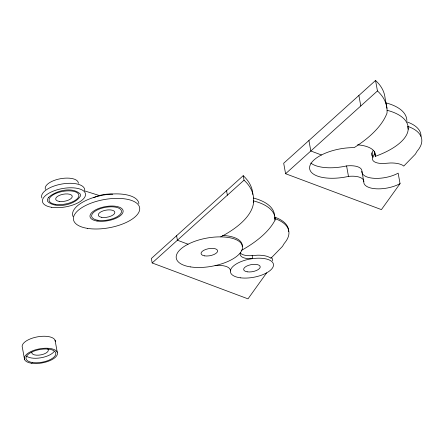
<?xml version="1.0" encoding="UTF-8"?>
<svg xmlns="http://www.w3.org/2000/svg" width="444" height="444" viewBox="0 0 444 444"><rect width="100%" height="100%" fill="white"/><g stroke="black" fill="none" stroke-linecap="round" stroke-linejoin="round"><path stroke-width="0.67" d="M372.383 156.299A14.924 6.355 -10.3 0 1 372.028 152.847L373.104 150.577M407.653 126.329A57.343 24.414 -10.3 0 1 417.121 151.188L415.345 154.173L403.74 166.117L403.319 165.679A21.856 9.307 -10.3 0 0 390.587 162.97L385.037 163.381A14.924 6.355 -10.3 0 1 372.843 157.337L374.73 153.363M266.639 272.866L248.002 298.851L152.175 262.959L151.36 258.469L243.218 175.685A131.108 55.822 -10.3 0 1 252.825 194.405M310.772 163.042A33.622 14.319 -10.3 0 0 346.581 165.923A17.138 7.298 -10.3 0 1 361.899 171.284A21.856 9.307 -10.3 0 0 374.492 178.333A21.856 9.307 -10.3 0 0 398.151 173.154L400.055 183.633L381.418 209.618L285.592 173.726L283.688 163.248L375.546 80.469A131.108 55.822 -10.3 0 1 385.042 97.824L386.946 108.303M152.175 262.959L244.034 180.175L243.218 175.685M285.592 173.726L377.45 90.948L375.546 80.469M240.326 253.019A14.924 6.355 -10.3 0 0 252.159 255.605L257.714 255.195A21.856 9.307 -10.3 0 1 270.446 257.909L270.868 258.341L282.473 246.398L284.249 243.412A57.343 24.414 -10.3 0 0 274.781 218.553M100.022 195.749L84.632 190.898A21.856 9.307 -10.3 0 0 62.238 183.955A21.856 9.307 -10.3 0 0 41.903 198.007M321.467 154.978L310.822 150.988L308.919 140.515M188.051 244.211L177.406 240.221L176.59 235.731M270.984 257.237L272.139 258.425A21.856 9.307 -10.3 0 1 272.677 260.795M407.764 126.928L408.197 129.321A58.786 25.031 -10.3 0 1 375.274 156.355A33.622 14.319 -10.3 0 0 357.581 144.827M374.381 151.437L375.274 156.355M372.028 152.847L372.843 157.337M358.891 95.482L360.794 105.955M361.899 171.284L363.803 181.757A21.856 9.307 -10.3 0 0 376.395 188.811A21.856 9.307 -10.3 0 0 400.055 183.633M346.581 165.923L348.485 176.401A17.138 7.298 -10.3 0 1 363.803 181.757M274.597 217.554L275.052 220.052A118.848 50.605 -10.3 0 1 241.453 250.388M220.735 236.874A95.704 40.748 -10.3 0 0 253.579 202.353L253.308 200.855A67.527 28.749 -10.3 0 1 275.052 220.052M252.159 255.605L252.703 258.602A14.924 6.355 -10.3 0 1 240.515 252.558M226.562 190.698L227.378 195.188M55.067 340.232L57.243 352.209M24.559 359.54L22.383 347.569A16.811 7.16 -10.3 0 1 37.302 336.885A16.811 7.16 -10.3 0 1 55.317 341.458M93.728 197.724A16.811 7.16 -10.3 0 1 112.698 194.206M54.113 351.554A15.129 6.444 -10.3 0 1 40.715 357.814A15.129 6.444 -10.3 0 1 26.546 356.138M47.608 348.745A8.408 3.58 -10.3 0 1 41.514 354.745A8.408 3.58 -10.3 0 1 31.824 352.286M45.443 189.427A16.811 7.16 -10.3 0 1 60.367 178.743A16.811 7.16 -10.3 0 1 78.377 183.317M73.055 216.528A33.622 14.319 -10.3 0 1 102.17 195.299A33.622 14.319 -10.3 0 1 138.889 203.679M215.068 265.629A17.138 7.298 -10.3 0 1 230.386 270.99M253.424 198.03A67.527 28.749 -10.3 0 1 274.531 215.801M274.509 217.055A57.343 24.414 -10.3 0 1 288.683 231.563M222.472 235.437A33.622 14.319 -10.3 0 1 242.224 246.442M406.837 121.839A57.343 24.414 -10.3 0 1 421.012 136.347M385.753 102.814A67.527 28.749 -10.3 0 1 406.859 120.579M348.485 176.401A33.622 14.319 -10.3 0 1 309.712 166.561A33.622 14.319 -10.3 0 1 354.157 147.641A138.239 58.858 -10.3 0 0 386.996 113.12A131.108 55.822 -10.3 0 0 377.45 90.948M387.113 110.295A67.527 28.749 -10.3 0 1 408.197 129.321M244.034 180.175A131.108 55.822 -10.3 0 1 253.579 202.353M48.379 197.547L47.436 199.534L47.619 201.398C55.161 209.135 75.413 205.161 80.492 195.926L80.308 194.061C72.366 186.319 55.739 190.543 48.379 197.547M31.369 363.22A16.811 7.16 -10.3 0 0 57.426 354.073A16.811 7.16 -10.3 0 0 33.911 350.333A16.811 7.16 -10.3 0 0 31.369 363.22M32.323 362.487A15.129 6.444 -10.3 0 0 55.778 354.251A15.129 6.444 -10.3 0 0 34.61 350.888A15.129 6.444 -10.3 0 0 32.323 362.487M101.787 217.355A8.408 3.58 -10.3 0 0 114.818 212.781A8.408 3.58 -10.3 0 0 103.058 210.911A8.408 3.58 -10.3 0 0 101.787 217.355M97.02 221.029A16.811 7.16 -10.3 0 0 123.082 211.882A16.811 7.16 -10.3 0 0 99.561 208.142A16.811 7.16 -10.3 0 0 97.02 221.029M59.196 201.404A8.408 3.58 -10.3 0 0 72.228 196.831A8.408 3.58 -10.3 0 0 60.467 194.96A8.408 3.58 -10.3 0 0 59.196 201.404M55.383 204.345A15.129 6.444 -10.3 0 0 78.838 196.109A15.129 6.444 -10.3 0 0 57.67 192.74A15.129 6.444 -10.3 0 0 55.383 204.345M51.571 207.281A21.856 9.307 -10.3 0 0 85.448 195.388A21.856 9.307 -10.3 0 0 54.873 190.526A21.856 9.307 -10.3 0 0 51.571 207.281M97.974 220.296A15.129 6.444 -10.3 0 0 121.428 212.06A15.129 6.444 -10.3 0 0 100.261 208.697A15.129 6.444 -10.3 0 0 97.974 220.296M87.485 228.377A33.622 14.319 -10.3 0 0 139.605 210.079A33.622 14.319 -10.3 0 0 92.568 202.597A33.622 14.319 -10.3 0 0 87.485 228.377M190.282 266.877A33.622 14.319 -10.3 0 0 242.396 248.579A33.622 14.319 -10.3 0 0 195.366 241.098A33.622 14.319 -10.3 0 0 190.282 266.877M204.579 255.861A8.408 3.58 -10.3 0 0 217.61 251.282A8.408 3.58 -10.3 0 0 205.85 249.411A8.408 3.58 -10.3 0 0 204.579 255.861M240.498 277.822A21.856 9.307 -10.3 0 0 273.493 265.284A21.856 9.307 -10.3 0 0 241.825 261.305A21.856 9.307 -10.3 0 0 240.498 277.822M247.169 271.811A8.408 3.58 -10.3 0 0 260.201 267.238A8.408 3.58 -10.3 0 0 248.44 265.368A8.408 3.58 -10.3 0 0 247.169 271.811"/></g></svg>
